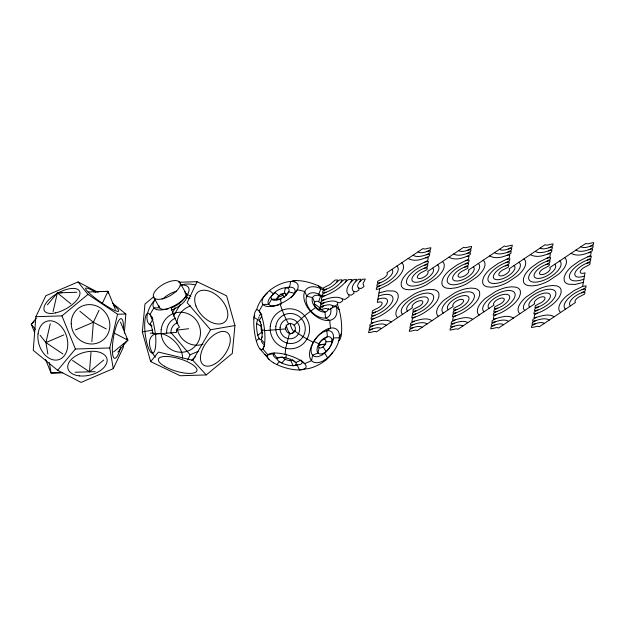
<?xml version="1.0" encoding="UTF-8"?>
<svg xmlns="http://www.w3.org/2000/svg" width="625" height="625" viewBox="0 0 625 625"><rect width="100%" height="100%" fill="white"/><g stroke="black" fill="none" stroke-linecap="round" stroke-linejoin="round"><path stroke-width="0.94" d="M97.953 292.281L78.023 281.938L45.828 295.734L35.891 316.711L33.242 350.336L57.664 370.289L81.062 382.422L113.258 368.633L123.195 347.656L123.5 343.812M75.07 372.258L89.469 371.797L91 352.367M91.836 341.688L93.367 322.258L99.062 310.234M124.328 333.242L125.844 314.031L112.523 303.148M178.734 282.273L197.07 281.695L226.617 295.82L234.945 325.523L232.297 353.438L206.258 374.93L180.203 375.75L150.648 361.633L142.328 331.922L144.977 304.008L153.906 296.641M285.102 354.352L285.672 348.289L289.461 333.367M285.93 357.922L286.312 354.125M401.766 262.797C404.5 264.992 403.695 268.984 402.195 271.664A23.688 10.422 -29.4 0 1 395.609 279.43L388.125 284.781L379.719 288.812L377.297 302.477A6.031 2.656 -29.4 0 1 382.125 303.656A6.031 2.656 -29.4 0 1 376.172 308.844L372.461 310.844L372.141 312.688L375.609 312.023A12.07 5.312 -29.4 0 0 387.508 301.664A12.07 5.312 -29.4 0 0 377.867 299.289M560.57 312.492C557.836 310.297 558.641 306.297 560.148 303.625A23.688 10.422 -29.4 0 1 566.727 295.859L574.211 290.508L582.617 286.469L585.039 272.812A6.031 2.656 -29.4 0 1 580.219 271.625A6.031 2.656 -29.4 0 1 586.164 266.445L589.875 264.445L590.203 262.602L586.727 263.266A12.07 5.312 -29.4 0 0 574.828 273.625A12.07 5.312 -29.4 0 0 584.477 275.992M277.086 299.367L277.438 297.547L282.852 295.344L283.195 293.523M319.062 347.516L318.016 352.992L312.609 355.188L311.562 360.664L304.57 363.656L301.008 360.156L295.656 362.57L293.281 360.234M284.203 293.445L285.414 287.766L289.508 287.188L290.719 281.5L296.023 280.578M47.859 353.992L45.93 342.578L50.25 323.812M53.062 311.617L57.383 292.859L76.852 292.273M113.258 368.633L109.766 347.977L117.539 314.227L87.984 294.391L78.023 281.938M318.625 301.68L320.594 296.18L318.859 294.203L320.828 288.703L318.664 286M262.234 336.789L261.102 339.375L264.531 343.195M264.727 344.688L262.844 349.008L267.93 354.898L273.539 353.586L277.359 358.188L282.031 357.102M102.312 303.367L108.008 291.352L88.539 291.93M197.07 281.695L187.133 302.672L210.539 329.766L234.945 325.523M187.656 360.016L190.141 354.773L198.188 351.328M254.688 315.82L253.969 317.336L257.703 319.625M341.484 333.195L339.328 337.75L333.422 338.008L331.891 341.547L325.984 341.805M336.531 282.422L337.727 279.953L335.188 280.031L332.148 282.562A6.031 2.656 -29.4 0 1 327.195 285.883L323.492 287.883L323.164 289.734L326.633 289.07A12.07 5.312 -29.4 0 0 336.531 282.422L339.57 279.891L342.109 279.812L340.914 282.289A18.102 7.961 -29.4 0 1 326.07 292.25L322.359 294.25L322.031 296.094L325.508 295.438A24.352 10.711 -29.4 0 0 345.289 282.148L348.336 279.617L352.156 279.492L350.953 281.969A24.352 10.711 -29.4 0 0 348.703 294.695L349.125 296.57L344.82 299.461L342.312 298.992A24.352 10.711 -29.4 0 0 324.773 299.547L321.305 300.211L321.797 297.438L325.508 295.438M345.297 282.148L346.492 279.672L343.953 279.758L340.914 282.289M348.695 294.703L351.211 295.172L354.078 293.25L353.648 291.375A18.102 7.961 -29.4 0 1 355.336 281.828L356.539 279.352L354 279.438L350.953 281.969M353.648 291.375L356.156 291.852L359.023 289.922L358.594 288.055A12.07 5.312 -29.4 0 1 359.719 281.688L360.922 279.219L358.383 279.297L355.336 281.828M173.438 316.133L180.148 304.578M206.258 374.93L192.812 360.297L210.539 329.766M153.93 297.758L159.602 307.82L153.867 307.867L150.016 314.5A20.109 5.109 83.3 0 0 144.742 328.234A20.109 5.109 83.3 0 0 151.672 352.984A20.109 5.109 83.3 0 0 155.5 334.078L157.32 333.492L152.883 333.648A10.047 2.555 83.3 0 0 150.141 323.867L152.773 319.539M261.867 316.086L259.234 320.414L260.828 322.57M319.5 342.93L318.891 343.805L313.914 341.398L313.305 342.266C306.789 339.07 300.609 335.344 294.75 331.102M285.836 295.492L288.695 291.867L294.43 293.336L297.281 289.711L304.75 291.492L306.805 296.297L312.562 297.57L314.617 302.375M150.648 361.633L158.445 352.078L192.812 360.297M325.953 359.945L327.641 357.867L324.664 353.094L326.055 351.594L323.07 346.82M36.227 318.25L31.25 324.227L34.555 332.359M47.43 304.805L57.383 292.859L62.094 292.742M57.664 370.289L75.406 349L109.766 347.977M117.883 352.086L127.836 340.141L120.492 322.07M276.789 364.539L279.617 361.438M281.781 363.008L285.172 359.281M294.172 325.25L304.578 315.734L315.984 307.258M292.094 333.609L295.359 330.633M359.719 281.688L362.766 279.156L365.305 279.078L364.102 281.555A6.031 2.656 -29.4 0 0 363.539 284.734L363.969 286.602L361.102 288.531L358.594 288.055M34.258 321.742L31.25 324.227L35.359 329.367M35.891 316.711L61.945 315.883L87.984 294.391M72.539 360.438L89.469 371.797L103.766 360M113.547 351.93L127.836 340.141L126.664 338.672M257.82 335.281L261.727 332.148M256.281 340.805L259.531 338.195M323.773 339.398L327.461 336.727L326.781 330.781L330.469 328.109L329.703 320.375L325.516 317.953L325.023 312L320.836 309.578M326.633 289.07L322.922 291.07L322.602 292.914L326.07 292.25M324.781 299.547L321.07 301.547L320.742 303.391L324.211 302.727A18.102 7.961 -29.4 0 1 337.359 302.312L339.875 302.781L342.742 300.859L342.312 298.992M324.211 302.727L320.508 304.727L320.18 306.57L323.648 305.914A12.07 5.312 -29.4 0 1 332.414 305.633L334.922 306.109L337.789 304.18L337.359 302.312M323.648 305.914L319.938 307.914L319.617 309.758L323.086 309.094A6.031 2.656 -29.4 0 1 327.469 308.953L329.977 309.43L332.844 307.5L332.414 305.633M418.047 251.859A12.07 5.312 -29.4 0 0 426.813 251.586L430.523 249.586L430.852 247.742L427.375 248.398A6.031 2.656 -29.4 0 1 422.992 248.539L386.922 272.758A6.031 2.656 -29.4 0 1 381.414 279.266L377.703 281.266L377.375 283.109L380.852 282.445A12.07 5.312 -29.4 0 0 391.875 269.438M413.102 255.18A18.102 7.961 -29.4 0 0 426.25 254.766L429.961 252.766L430.289 250.922L426.813 251.586M408.156 258.508C414.781 262.219 423.234 259.352 429.398 255.945L429.719 254.102L426.25 254.766M380.852 282.445L377.141 284.453L376.812 286.297L380.281 285.633A18.102 7.961 -29.4 0 0 396.82 266.117M380.281 285.633L376.578 287.633L376.25 289.477L379.719 288.812M442.492 261.508C445.227 263.695 444.422 267.695 442.914 270.375A23.688 10.422 -29.4 0 1 436.336 278.141L426.094 285.016A23.688 10.422 -29.4 0 1 414.953 289.148L409.992 289.789L405.883 289.438A23.688 10.422 -29.4 0 1 401.32 285.805L401.188 282.773L402.484 279.211A23.688 10.422 -29.4 0 1 409.07 271.445L416.547 266.102L427.742 260.562L428.289 257.453L425.688 257.953M437.547 264.828A18.102 7.961 -29.4 0 1 426.641 281.719A18.102 7.961 -29.4 0 1 406.492 282.352A18.102 7.961 -29.4 0 1 424.391 265.242L428.102 263.242L428.43 261.398L424.961 262.062M432.594 268.148A12.07 5.312 -29.4 0 1 425.328 279.406A12.07 5.312 -29.4 0 1 411.898 279.836A12.07 5.312 -29.4 0 1 423.828 268.43L427.539 266.422L427.867 264.578L424.391 265.242M458.773 250.57A12.07 5.312 -29.4 0 0 467.539 250.297L471.25 248.289L471.578 246.445L468.102 247.109A6.031 2.656 -29.4 0 1 463.719 247.25L427.648 271.469A6.031 2.656 -29.4 0 1 424.016 277.102A6.031 2.656 -29.4 0 1 417.297 277.312A6.031 2.656 -29.4 0 1 423.266 271.609L426.977 269.609L427.305 267.766L423.828 268.43M453.828 253.891A18.102 7.961 -29.4 0 0 466.977 253.477L470.688 251.477L471.008 249.633L467.539 250.297M448.883 257.211C455.508 260.93 463.961 258.055 470.117 254.656L470.445 252.813L466.977 253.477M483.219 260.211C485.953 262.406 485.148 266.406 483.641 269.078A23.688 10.422 -29.4 0 1 477.062 276.852L466.82 283.727A23.688 10.422 -29.4 0 1 455.68 287.859L450.719 288.5L446.602 288.148A23.688 10.422 -29.4 0 1 442.047 284.508L441.914 281.484L443.211 277.922A23.688 10.422 -29.4 0 1 449.789 270.156L457.273 264.805L468.461 259.266L469.016 256.164L466.414 256.656M375.609 312.023L371.898 314.023L371.57 315.867L375.047 315.203A18.102 7.961 -29.4 0 0 392.898 299.664A18.102 7.961 -29.4 0 0 378.43 296.109M478.266 263.539A18.102 7.961 -29.4 0 1 467.367 280.422A18.102 7.961 -29.4 0 1 447.219 281.062A18.102 7.961 -29.4 0 1 465.117 263.953L468.828 261.953L469.156 260.109L465.68 260.766M375.047 315.203L371.336 317.211L371.008 319.055C378.312 317.883 384.703 313.555 390.367 309.008A23.688 10.422 -29.4 0 0 396.953 301.234L398.25 297.68L398.117 294.648A23.688 10.422 -29.4 0 0 393.562 291.016L387.055 290.852L378.992 292.922M473.32 266.859A12.07 5.312 -29.4 0 1 466.055 278.117A12.07 5.312 -29.4 0 1 452.625 278.539A12.07 5.312 -29.4 0 1 464.555 267.133L468.266 265.133L468.594 263.289L465.117 263.953M374.477 318.391L371.695 319.891L371.148 323C377.602 321.68 385.031 318.07 391.281 321.945M499.5 249.281A12.07 5.312 -29.4 0 0 508.266 249L511.977 247L512.297 245.156L508.828 245.82A6.031 2.656 -29.4 0 1 504.445 245.961L468.375 270.18A6.031 2.656 -29.4 0 1 464.742 275.812A6.031 2.656 -29.4 0 1 458.023 276.023A6.031 2.656 -29.4 0 1 463.992 270.32L467.703 268.32L468.023 266.477L464.555 267.133M373.75 322.5L370.047 324.5L369.719 326.344L373.188 325.68A18.102 7.961 -29.4 0 1 386.336 325.266M494.555 252.602A18.102 7.961 -29.4 0 0 507.703 252.188L511.406 250.188L511.734 248.336L508.266 249M373.188 325.68L369.477 327.688L369.156 329.531L372.625 328.867A12.07 5.312 -29.4 0 1 381.391 328.586M489.602 255.922C496.234 259.641 504.68 256.766 510.844 253.367L511.172 251.523L507.703 252.188M372.625 328.867L368.914 330.867L368.586 332.711L372.062 332.047A6.031 2.656 -29.4 0 1 376.445 331.914L412.516 307.688A6.031 2.656 -29.4 0 1 416.148 302.062A6.031 2.656 -29.4 0 1 422.867 301.844A6.031 2.656 -29.4 0 1 416.898 307.547L413.188 309.547L412.859 311.398L416.336 310.734A12.07 5.312 -29.4 0 0 428.266 299.328A12.07 5.312 -29.4 0 0 414.836 299.75A12.07 5.312 -29.4 0 0 407.57 311.008M523.938 258.922C526.68 261.117 525.875 265.117 524.367 267.789A23.688 10.422 -29.4 0 1 517.789 275.555L507.547 282.438A23.688 10.422 -29.4 0 1 496.406 286.57L491.445 287.211L487.328 286.852A23.688 10.422 -29.4 0 1 482.766 283.219L482.641 280.188L483.938 276.633A23.688 10.422 -29.4 0 1 490.516 268.859L498 263.516L509.188 257.977L509.742 254.875L507.133 255.367M416.336 310.734L412.625 312.734L412.297 314.578L415.766 313.914A18.102 7.961 -29.4 0 0 433.672 296.805A18.102 7.961 -29.4 0 0 413.523 297.445A18.102 7.961 -29.4 0 0 402.617 314.336M518.992 262.242A18.102 7.961 -29.4 0 1 508.086 279.133A18.102 7.961 -29.4 0 1 487.945 279.773A18.102 7.961 -29.4 0 1 505.844 262.664L509.555 260.664L509.883 258.812L506.406 259.477M415.766 313.914L412.063 315.914L411.734 317.758C419.031 316.594 425.43 312.258 431.094 307.711A23.688 10.422 -29.4 0 0 437.68 299.945L438.977 296.391L438.844 293.359A23.688 10.422 -29.4 0 0 434.281 289.719L430.172 289.367L425.211 290.008A23.688 10.422 -29.4 0 0 414.07 294.141L403.828 301.016A23.688 10.422 -29.4 0 0 397.25 308.789C395.742 311.461 394.938 315.461 397.672 317.656M514.047 265.57A12.07 5.312 -29.4 0 1 506.773 276.828A12.07 5.312 -29.4 0 1 493.344 277.25A12.07 5.312 -29.4 0 1 505.281 265.844L508.992 263.844L509.312 262L505.844 262.664M415.203 317.102L412.422 318.602L411.875 321.703C418.32 320.391 425.758 316.773 432.008 320.656M540.227 247.992A12.07 5.312 -29.4 0 0 548.992 247.711L552.695 245.711L553.023 243.867L549.555 244.531A6.031 2.656 -29.4 0 1 545.172 244.664L509.102 268.891A6.031 2.656 -29.4 0 1 505.461 274.516A6.031 2.656 -29.4 0 1 498.75 274.734A6.031 2.656 -29.4 0 1 504.719 269.031L508.422 267.023L508.75 265.18L505.281 265.844M414.477 321.211L410.766 323.211L410.445 325.055L413.914 324.391A18.102 7.961 -29.4 0 1 427.062 323.977M535.273 251.312A18.102 7.961 -29.4 0 0 548.422 250.891L552.133 248.891L552.461 247.047L548.992 247.711M413.914 324.391L410.203 326.391L409.875 328.234L413.352 327.578A12.07 5.312 -29.4 0 1 422.117 327.297M530.328 254.633C536.953 258.344 545.406 255.477 551.57 252.078L551.898 250.234L548.422 250.891M413.352 327.578L409.641 329.578L409.312 331.422L412.781 330.758A6.031 2.656 -29.4 0 1 417.164 330.617L453.242 306.398A6.031 2.656 -29.4 0 1 456.875 300.766A6.031 2.656 -29.4 0 1 463.586 300.555A6.031 2.656 -29.4 0 1 457.625 306.258L453.914 308.258L453.586 310.102L457.055 309.445A12.07 5.312 -29.4 0 0 468.992 298.031A12.07 5.312 -29.4 0 0 455.562 298.461A12.07 5.312 -29.4 0 0 448.289 309.719M564.664 257.633C567.406 259.828 566.602 263.82 565.094 266.5A23.688 10.422 -29.4 0 1 558.508 274.266L548.273 281.141A23.688 10.422 -29.4 0 1 537.125 285.273L532.172 285.922L528.055 285.562A23.688 10.422 -29.4 0 1 523.492 281.93L523.367 278.898L524.664 275.344A23.688 10.422 -29.4 0 1 531.242 267.57L538.727 262.227L549.914 256.688L550.469 253.578L547.859 254.078M457.055 309.445L453.352 311.445L453.023 313.289L456.492 312.625A18.102 7.961 -29.4 0 0 474.398 295.516A18.102 7.961 -29.4 0 0 454.25 296.156A18.102 7.961 -29.4 0 0 443.344 313.039M559.719 260.953A18.102 7.961 -29.4 0 1 548.812 277.844A18.102 7.961 -29.4 0 1 528.672 278.484A18.102 7.961 -29.4 0 1 546.57 261.367L550.281 259.367L550.602 257.523L547.133 258.188M456.492 312.625L452.789 314.625L452.461 316.469C459.758 315.305 466.156 310.969 471.82 306.422A23.688 10.422 -29.4 0 0 478.398 298.656L479.703 295.094L479.57 292.07A23.688 10.422 -29.4 0 0 475.008 288.43L470.891 288.078L465.938 288.719A23.688 10.422 -29.4 0 0 454.797 292.852L444.555 299.727A23.688 10.422 -29.4 0 0 437.969 307.5C436.469 310.172 435.664 314.172 438.398 316.367M554.773 264.273A12.07 5.312 -29.4 0 1 547.5 275.539A12.07 5.312 -29.4 0 1 534.07 275.961A12.07 5.312 -29.4 0 1 546.008 264.555L549.711 262.555L550.039 260.711L546.57 261.367M455.93 315.805L453.148 317.312L452.602 320.414C459.047 319.094 466.484 315.484 472.734 319.359M580.945 246.695A12.07 5.312 -29.4 0 0 589.711 246.422L593.422 244.422L593.75 242.578L590.281 243.234A6.031 2.656 -29.4 0 1 585.898 243.375L549.828 267.602A6.031 2.656 -29.4 0 1 546.188 273.227A6.031 2.656 -29.4 0 1 539.477 273.438A6.031 2.656 -29.4 0 1 545.438 267.734L549.148 265.734L549.477 263.891L546.008 264.555M455.203 319.922L451.492 321.922L451.164 323.766L454.641 323.102A18.102 7.961 -29.4 0 1 467.789 322.688M576 250.023A18.102 7.961 -29.4 0 0 589.148 249.602L592.859 247.602L593.188 245.758L589.711 246.422M454.641 323.102L450.93 325.102L450.602 326.945L454.07 326.281A12.07 5.312 -29.4 0 1 462.844 326.008M571.055 253.344C577.68 257.055 586.133 254.188 592.297 250.789L592.625 248.938L589.148 249.602M454.07 326.281L450.367 328.289L450.039 330.133L453.508 329.469A6.031 2.656 -29.4 0 1 457.891 329.328L493.961 305.109A6.031 2.656 -29.4 0 1 497.602 299.477A6.031 2.656 -29.4 0 1 504.312 299.266A6.031 2.656 -29.4 0 1 498.344 304.969L494.641 306.969L494.312 308.812L497.781 308.148A12.07 5.312 -29.4 0 0 509.719 296.742A12.07 5.312 -29.4 0 0 496.289 297.172A12.07 5.312 -29.4 0 0 489.016 308.43M583.344 282.359L575.289 284.43L568.781 284.273A23.688 10.422 -29.4 0 1 564.219 280.641L564.086 277.609L565.391 274.047A23.688 10.422 -29.4 0 1 571.969 266.281L579.453 260.938L590.641 255.398L591.188 252.289L588.586 252.789M497.781 308.148L494.078 310.148L493.75 312L497.219 311.336A18.102 7.961 -29.4 0 0 515.117 294.227A18.102 7.961 -29.4 0 0 494.977 294.859A18.102 7.961 -29.4 0 0 484.07 311.75M583.906 279.18A18.102 7.961 -29.4 0 1 569.445 275.625A18.102 7.961 -29.4 0 1 587.297 260.078L591 258.078L591.328 256.234L587.859 256.898M497.219 311.336L493.508 313.336L493.188 315.18C500.484 314.016 506.883 309.68 512.547 305.133A23.688 10.422 -29.4 0 0 519.125 297.367L520.422 293.805L520.297 290.773A23.688 10.422 -29.4 0 0 515.734 287.141L511.617 286.789L506.656 287.43A23.688 10.422 -29.4 0 0 495.516 291.562L485.281 298.438A23.688 10.422 -29.4 0 0 478.695 306.203C477.187 308.883 476.383 312.883 479.125 315.07M586.727 263.266L590.438 261.266L590.766 259.414L587.297 260.078M496.656 314.516L493.875 316.016L493.32 319.125C499.773 317.805 507.211 314.195 513.461 318.07M495.93 318.625L492.219 320.625L491.891 322.477L495.359 321.812A18.102 7.961 -29.4 0 1 508.516 321.391M495.359 321.812L491.656 323.812L491.328 325.656L494.797 324.992A12.07 5.312 -29.4 0 1 503.562 324.719M494.797 324.992L491.094 326.992L490.766 328.836L494.234 328.18A6.031 2.656 -29.4 0 1 498.617 328.039L534.688 303.812A6.031 2.656 -29.4 0 1 538.32 298.188A6.031 2.656 -29.4 0 1 545.039 297.977A6.031 2.656 -29.4 0 1 539.07 303.68L535.367 305.68L535.039 307.523L538.508 306.859A12.07 5.312 -29.4 0 0 550.445 295.453A12.07 5.312 -29.4 0 0 537.016 295.883A12.07 5.312 -29.4 0 0 529.742 307.141M538.508 306.859L534.797 308.859L534.477 310.703L537.945 310.047A18.102 7.961 -29.4 0 0 555.844 292.93A18.102 7.961 -29.4 0 0 535.703 293.57A18.102 7.961 -29.4 0 0 524.797 310.461M537.945 310.047L534.234 312.047L533.906 313.891C541.211 312.719 547.602 308.391 553.273 303.844A23.688 10.422 -29.4 0 0 559.852 296.07L561.148 292.516L561.016 289.484A23.688 10.422 -29.4 0 0 556.461 285.852L552.344 285.492L547.383 286.141A23.688 10.422 -29.4 0 0 536.242 290.273L526 297.148A23.688 10.422 -29.4 0 0 519.422 304.914C517.914 307.594 517.109 311.586 519.852 313.781M537.383 313.227L534.602 314.727L534.047 317.836C540.5 316.516 547.93 312.906 554.188 316.781M565.523 309.172A18.102 7.961 -29.4 0 1 582.055 289.656L585.766 287.656L586.086 285.812L582.617 286.469M570.469 305.844A12.07 5.312 -29.4 0 1 581.492 292.836L585.195 290.836L585.523 288.992L582.055 289.656M536.648 317.336L532.945 319.336L532.617 321.18L536.086 320.523A18.102 7.961 -29.4 0 1 549.234 320.102M536.086 320.523L532.383 322.523L532.055 324.367L535.523 323.703A12.07 5.312 -29.4 0 1 544.289 323.422M535.523 323.703L531.812 325.703L531.492 327.547L534.961 326.883A6.031 2.656 -29.4 0 1 539.344 326.75L575.414 302.523A6.031 2.656 -29.4 0 1 580.922 296.023L584.633 294.023L584.961 292.172L581.492 292.836M40.055 335.234L45.93 342.578L63.828 334.906M75.469 329.922L93.367 322.258L106.297 328.961M332.094 307.289L336.25 306.547L339.172 309.727M142.328 331.922L152.648 330.133M304.734 369.031L299.43 369.953L297.156 364.875L293.094 365.711L290.82 360.633M172.469 307.414L171.031 307.328C173.078 314.336 176.008 320.953 179.438 327.359A5.016 4.891 65.8 0 0 176.523 332.375L155.5 334.078L153.344 322.18L150.016 314.5L152.336 317.641M285.617 328.914L264.594 330.617M150.266 333.219L153.156 332.883M176.195 330.18L188.633 328.727M261.969 330.188L264.641 330.102M93.609 291.805L108.008 291.352L115.352 309.422M62.594 372.648L51.078 373.016L45.57 359.461M62.766 372.664L51.078 373.016L49.305 362.555M117.539 314.227L125.844 314.031M89.469 371.797L95.117 371.664M277.281 299.156L271.547 299.211L268.688 304.359L262.953 304.414L259.102 311.047L261.766 314.641M281.555 299.023L280.125 298.938L281.562 303.953L280.125 303.867C282.172 310.875 285.102 317.492 288.531 323.906M186.32 297.602L190.031 298.484M114.914 333.43L127.836 340.141M256.664 323.555L261.148 326.297M45.93 342.578L62.859 353.938M57.383 292.859L70.875 303.883M79.875 311.234L93.367 322.258M278.914 295.711L274.82 292.305L273.602 294L269.508 290.586M259.609 348.484L268.961 359.297M171.156 332.812L190.141 354.773M151.75 317.578L152.914 319.07M150.141 323.867L151.742 326.031M179.664 282.164L185.336 292.234M61.945 315.883L75.406 349M108.008 291.352L108.328 293.25M181.625 284.961A20.109 8.844 -29.4 0 1 186.164 296.359A20.109 8.844 -29.4 0 1 162.008 309.867A20.109 8.844 -29.4 0 1 154.945 299.891M155.383 357.18A20.109 12.492 46.3 0 1 159.211 333.461A20.109 12.492 46.3 0 1 182.57 358.273M191.641 360.438A20.109 8.844 -29.4 0 1 195.633 356.547M175.07 307.641A20.109 11.008 -53.1 0 1 172.242 313.055M151.961 325.773A20.109 11.008 -53.1 0 1 155.398 299.281M190.953 296.18A20.109 6.445 16.8 0 1 184.992 292.977M180.766 285.93A20.109 6.445 16.8 0 1 194.945 284.75M202.992 344.219A20.109 19.633 65.8 0 1 177.102 328.398M176.82 323.695A20.109 19.633 65.8 0 1 190.742 305.938M186.352 294.039A15.078 6.633 -29.4 0 1 171.367 310.031M184.516 291.508A15.078 6.633 -29.4 0 1 183.617 299.438A15.078 6.633 -29.4 0 1 171.055 307.977M168.289 308.844A15.078 6.633 -29.4 0 1 166.969 309.133M166.328 309.242A15.078 6.633 -29.4 0 1 158.938 305.82M162.891 298.898A15.078 6.633 -29.4 0 1 176.641 291.211M166.711 333.195A15.078 14.719 65.8 0 1 175.469 318.117M170.977 333.078A10.047 9.805 65.8 0 1 176.812 323.023M267.156 356.609A20.109 12.492 46.3 0 1 264.984 354.328M290.703 359.039A20.109 12.492 46.3 0 1 289.641 360.727M332.5 352.211A20.109 8.844 -29.4 0 1 305.516 368.992M319.078 345.273A20.109 8.844 -29.4 0 1 325.938 344.008M285.477 357.242A15.078 9.367 46.3 0 1 283.961 357.68M292.461 359.672A5.016 1.609 16.8 0 1 287.695 360.203A5.016 1.609 16.8 0 1 282.852 357.109M301.008 360.156A15.078 4.836 16.8 0 1 295.328 364.852M276.711 358.867A15.078 4.836 16.8 0 1 274.227 353.016M337.578 305.125A20.109 5.109 83.3 0 1 341.641 326.258A20.109 5.109 83.3 0 1 338.859 340.617M318.742 344.992A15.078 6.633 -29.4 0 1 324.844 344.938M290.375 334.195A20.109 19.633 65.8 0 1 286.188 324.938M314.164 303.859A20.109 19.633 65.8 0 1 320.305 308.68M293.914 331.82A15.078 14.719 65.8 0 1 290.242 323.258M264.562 344.281A15.078 3.828 83.3 0 1 261.375 341.125M258.68 318.359A15.078 3.828 83.3 0 1 258.992 316.914M259.398 315.773A15.078 3.828 83.3 0 1 261.648 314.719M262.125 333.297A5.016 1.273 83.3 0 1 261.125 328.406A5.016 1.273 83.3 0 1 261.625 324.602M336.25 306.547A20.109 12.492 46.3 0 1 322.047 319.477A20.109 12.492 46.3 0 1 303.844 294.953A20.109 12.492 46.3 0 1 324.68 290.961M330.594 308.234A15.078 9.367 46.3 0 1 319.016 316.992A15.078 9.367 46.3 0 1 306.227 298.148A15.078 9.367 46.3 0 1 322.68 296.586M328.492 308.711A10.047 6.242 46.3 0 1 318.828 310.391A10.047 6.242 46.3 0 1 312.219 298.562A10.047 6.242 46.3 0 1 321.883 296.891M321.773 309.188A5.016 3.117 46.3 0 1 315.656 306.852A5.016 3.117 46.3 0 1 315.828 301.32A5.016 3.117 46.3 0 1 321.914 304.812M322.469 306.133A5.016 3.117 46.3 0 1 322.633 307.375M292.133 281.141A20.109 6.445 16.8 0 1 323.297 288.594M323.938 289.039A20.109 6.445 16.8 0 1 325.102 289.922M285.586 293.156A20.109 11.008 -53.1 0 1 285.906 295.266M256.766 309.367A20.109 11.008 -53.1 0 1 267.242 293.148M277.438 297.547A10.047 5.5 -53.1 0 1 278.281 299.188M280.625 294.008A15.078 8.25 -53.1 0 1 283.609 296.453M285.734 287.75A15.078 6.633 -29.4 0 1 291.125 297.695M278.75 305A15.078 6.633 -29.4 0 1 277.383 305.383M276.711 305.539A15.078 6.633 -29.4 0 1 268.07 302.922A15.078 6.633 -29.4 0 1 274.789 293.07M280.172 299.5A5.016 2.203 -29.4 0 1 277.359 297.484A5.016 2.203 -29.4 0 1 283.383 293.539A5.016 2.203 -29.4 0 1 285.562 295.969M284.742 296.945A5.016 2.203 -29.4 0 1 284.203 297.422M120.672 347.422A20.109 4.578 -80.6 0 1 112.609 354A20.109 4.578 -80.6 0 1 117.383 323.148A20.109 4.578 -80.6 0 1 123.461 329.391M113.531 304.961A20.109 2.805 34.9 0 1 112.523 309.398A20.109 2.805 34.9 0 1 87.914 291.82A20.109 2.805 34.9 0 1 95.773 292.273M161.18 329.711A20.109 19.633 65.8 0 0 188.703 350.727A20.109 19.633 65.8 0 0 192.438 316.32A20.109 19.633 65.8 0 0 161.18 329.711M164.469 366.281A20.109 6.445 16.8 0 0 196.508 371.516A20.109 6.445 16.8 0 0 172.039 357.008A20.109 6.445 16.8 0 0 164.469 366.281M215.445 363.555A20.109 11.008 -53.1 0 0 228.266 333.461A20.109 11.008 -53.1 0 0 202.391 349.352A20.109 11.008 -53.1 0 0 215.445 363.555M195.938 305.938A20.109 12.492 46.3 0 0 224.383 322.281A20.109 12.492 46.3 0 0 213.469 293.07A20.109 12.492 46.3 0 0 195.938 305.938M161.953 298.938A15.078 6.633 -29.4 0 0 180.156 283.078A15.078 6.633 -29.4 0 0 158.273 287.867A15.078 6.633 -29.4 0 0 161.953 298.938M273.562 362.828A20.109 6.445 16.8 0 0 305.602 368.062A20.109 6.445 16.8 0 0 281.133 353.547A20.109 6.445 16.8 0 0 273.562 362.828M280.172 362.148A10.047 3.219 16.8 0 0 296.172 364.766A10.047 3.219 16.8 0 0 283.953 357.516A10.047 3.219 16.8 0 0 280.172 362.148M324.539 360.102A20.109 11.008 -53.1 0 0 337.359 330A20.109 11.008 -53.1 0 0 311.484 345.891A20.109 11.008 -53.1 0 0 324.539 360.102M322.336 354.766A15.078 8.25 -53.1 0 0 331.945 332.203A15.078 8.25 -53.1 0 0 312.547 344.117A15.078 8.25 -53.1 0 0 322.336 354.766M324.5 352.711A10.047 5.5 -53.1 0 0 330.906 337.672A10.047 5.5 -53.1 0 0 317.977 345.609A10.047 5.5 -53.1 0 0 324.5 352.711M322.297 347.375A5.016 2.742 -53.1 0 0 325.492 339.875A5.016 2.742 -53.1 0 0 319.047 343.836A5.016 2.742 -53.1 0 0 322.297 347.375M253.844 319.047A20.109 5.109 83.3 0 0 261.328 349.727A20.109 5.109 83.3 0 0 262.906 320.523A20.109 5.109 83.3 0 0 253.844 319.047M256.602 324.406A10.047 2.555 83.3 0 0 260.344 339.734A10.047 2.555 83.3 0 0 261.133 325.148A10.047 2.555 83.3 0 0 256.602 324.406M270.273 326.25A20.109 19.633 65.8 0 0 297.797 347.273A20.109 19.633 65.8 0 0 301.531 312.867A20.109 19.633 65.8 0 0 270.273 326.25M275.812 326.602A15.078 14.719 65.8 0 0 296.453 342.359A15.078 14.719 65.8 0 0 299.25 316.562A15.078 14.719 65.8 0 0 275.812 326.602M280.078 327.523A10.047 9.805 65.8 0 0 293.828 338.023A10.047 9.805 65.8 0 0 295.688 320.836A10.047 9.805 65.8 0 0 280.078 327.523M285.625 327.875A5.016 4.891 65.8 0 0 292.484 333.117A5.016 4.891 65.8 0 0 293.414 324.539A5.016 4.891 65.8 0 0 285.625 327.875M273.656 305.984A20.109 8.844 -29.4 0 0 297.945 284.844A20.109 8.844 -29.4 0 0 268.758 291.227A20.109 8.844 -29.4 0 0 273.656 305.984M276.891 299.992A10.047 4.422 -29.4 0 0 289.023 289.43A10.047 4.422 -29.4 0 0 274.445 292.625A10.047 4.422 -29.4 0 0 276.891 299.992M79.32 375.875A20.109 11.719 -14.1 0 0 107.047 359.297A20.109 11.719 -14.1 0 0 75.93 355.82A20.109 11.719 -14.1 0 0 79.32 375.875M38.055 333.828A20.109 14.359 72.8 0 0 58.266 359.797A20.109 14.359 72.8 0 0 62.172 327.703A20.109 14.359 72.8 0 0 38.055 333.828M71.211 323.836A20.109 18.922 54.3 0 0 100.766 341.586A20.109 18.922 54.3 0 0 99.609 307.461A20.109 18.922 54.3 0 0 71.211 323.836M55.477 312.898A20.109 8.844 -29.4 0 0 79.758 291.758A20.109 8.844 -29.4 0 0 50.57 298.141A20.109 8.844 -29.4 0 0 55.477 312.898"/></g></svg>
